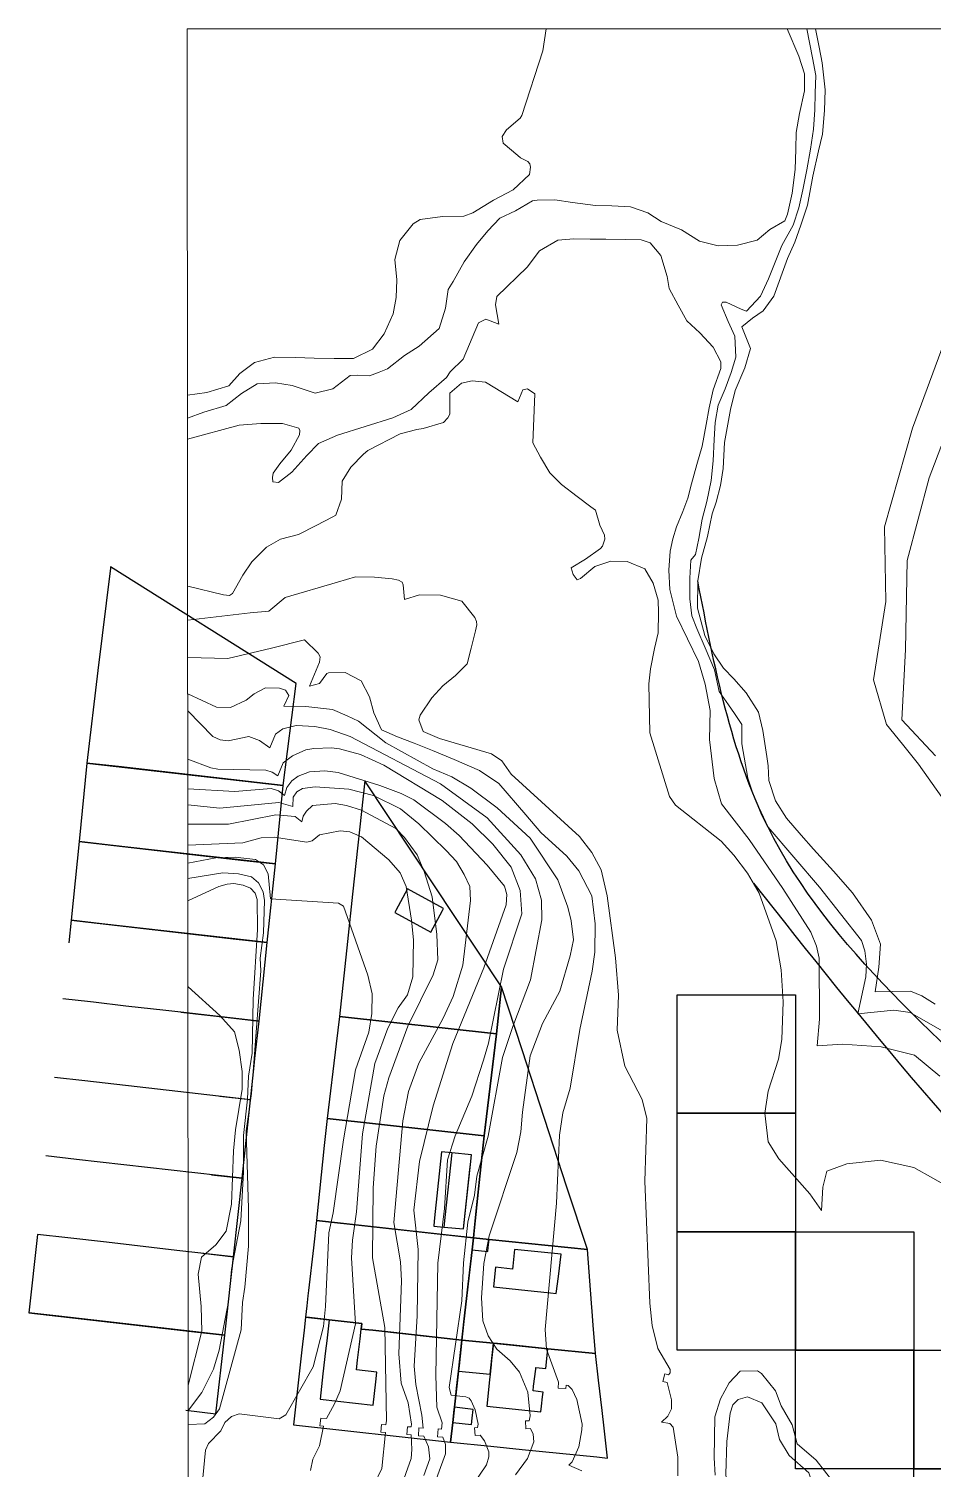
# Model space of a CAD drawing. Header units: millimetres. Extents: x 2695 to 3468, y 1447 to 2202.
# Drawn here: x 2708.7 to 2823.2, y 2020.1 to 2202.4 of the extents above; entities that cross this region are included whole.
import ezdxf

# ---------------------------------------------------------------- set-up
doc = ezdxf.new("R2010")
doc.units = ezdxf.units.MM
for name, color, linetype in [('01_Fina', 7, 'Continuous'), ('modulos alternativos', 10, 'Continuous'), ('Traza Urbana', 7, 'Continuous')]:
    doc.layers.add(name, color=color, linetype=linetype)

msp = doc.modelspace()

# ---------------------------------------------------------------- linework, layer by layer
at = {"layer": '01_Fina', "color": 252, "lineweight": 9, "true_color": 0x939598}
for points in [[(2729.2, 1564.62), (3468.29, 1564.62), (3467.85, 2202.43), (2728.76, 2202.43), (2729.2, 1584.57)], [(2824.3, 2105.18), (2821.35, 2109.36), (2819.34, 2111.88), (2817.3, 2114.37), (2815.64, 2120.04), (2817.23, 2129.94), (2817.04, 2139.41), (2820.6, 2151.86), (2826.78, 2168.53)]]:
    msp.add_lwpolyline(points, dxfattribs=at)
at = {"layer": '01_Fina', "color": 252, "linetype": 'Continuous', "lineweight": 9, "true_color": 0x939598}
for points in [[(2774.21, 2202.43), (2773.77, 2199.63), (2771.11, 2191.45), (2770.92, 2191.12), (2769.17, 2189.66), (2768.64, 2188.81), (2768.77, 2187.96), (2770.6, 2186.39), (2770.95, 2186.11), (2771.89, 2185.64), (2772.15, 2185.36), (2772.24, 2184.93), (2772.08, 2183.98), (2770.02, 2182.07), (2767.52, 2180.75), (2764.9, 2179.13), (2763.8, 2178.72), (2761.06, 2178.68), (2758.26, 2178.31), (2757.35, 2177.73), (2755.69, 2175.62), (2755.04, 2173.22), (2755.3, 2170.66), (2755.22, 2168.43), (2754.84, 2166.36), (2753.67, 2163.81), (2752.22, 2161.87), (2749.82, 2160.69), (2747.36, 2160.7), (2744.82, 2160.75), (2742.48, 2160.83), (2739.81, 2160.86), (2737.29, 2160.21), (2735.4, 2158.81), (2734.03, 2157.22), (2731.23, 2156.4), (2728.79, 2156.07)], [(2804.74, 2202.43), (2806.22, 2198.98), (2806.93, 2196.73), (2806.92, 2194.57), (2806.27, 2191.72), (2805.88, 2189.31), (2805.83, 2187.2), (2805.73, 2184.62), (2805.34, 2181.64), (2804.76, 2178.95), (2804.42, 2178.13), (2802.53, 2177.02), (2800.91, 2175.69), (2798.44, 2175.03), (2796, 2174.97), (2793.64, 2175.54), (2791.34, 2176.97), (2788.77, 2178.04), (2787.08, 2179.13), (2784.89, 2179.89), (2782.52, 2180.02), (2780.46, 2180.07), (2777.53, 2180.46), (2775.29, 2180.77), (2773.08, 2180.75), (2772.49, 2180.64), (2770.34, 2179.39), (2768.32, 2178.45), (2766.81, 2176.86), (2765.37, 2175.14), (2763.82, 2172.94), (2762.42, 2170.45), (2761.79, 2169.42), (2761.45, 2167.05), (2760.66, 2164.5), (2758.13, 2162.26), (2756.28, 2161.06), (2754.12, 2159.4), (2753.05, 2158.96), (2751.82, 2158.52), (2750.27, 2158.58), (2749.37, 2158.54), (2747.17, 2156.86), (2744.96, 2156.3), (2742.04, 2157.27), (2739.91, 2157.6), (2737.62, 2157.48), (2735.62, 2156.28), (2733.67, 2154.74), (2730.86, 2153.9), (2728.8, 2153.16)], [(2807.23, 2202.43), (2807.95, 2198.75), (2808.34, 2196.54), (2808.29, 2194.27), (2808.22, 2192.16), (2808.04, 2189.71), (2807.66, 2187.2), (2807.22, 2184.58), (2806.72, 2182.05), (2806.21, 2179.79), (2805.48, 2177.57), (2804.07, 2175.01), (2803.19, 2172.89), (2802.38, 2170.77), (2801.34, 2168.58), (2799.56, 2166.71), (2798.88, 2166.93), (2797, 2167.85), (2796.52, 2167.81), (2796.38, 2167.48), (2797.27, 2165.39), (2798.1, 2163.51), (2798.23, 2160.86), (2797.62, 2158.92), (2796.88, 2156.85), (2795.98, 2154.78), (2795.59, 2152.58), (2795.47, 2150.43), (2795.37, 2147.73), (2795.1, 2145.25), (2794.57, 2142.58), (2793.97, 2140.34), (2793.56, 2137.93), (2793.13, 2135.88), (2792.53, 2135.17), (2792.38, 2132.88), (2792.4, 2130.27), (2792.66, 2128.14), (2793.3, 2126.51), (2794.33, 2124.06), (2794.93, 2122.68), (2795.52, 2121.29), (2796.1, 2118.54), (2797.3, 2116.84), (2798.04, 2115.76), (2798.99, 2114.35), (2798.99, 2111.91), (2799.76, 2107.59), (2800.55, 2105.16), (2802.3, 2101.38), (2808.8, 2093.79), (2814.13, 2087.02), (2814.55, 2085.72), (2814.79, 2084.02), (2814.7, 2082.43), (2813.68, 2077.74), (2818.22, 2078.2), (2820.3, 2077.89), (2825.24, 2075.07)], [(2808.3, 2202.43), (2808.79, 2200.1), (2809.16, 2198.13), (2809.52, 2194.72), (2809.46, 2192.09), (2809.21, 2189.08), (2808.69, 2186.98), (2807.96, 2183.77), (2807.32, 2180.11), (2806.44, 2177.59), (2805.69, 2175.44), (2804.75, 2173.34), (2803.02, 2168.57), (2801.7, 2166.72), (2800.34, 2165.82), (2798.98, 2164.71), (2800.1, 2161.96), (2799.35, 2159.52), (2798.16, 2156.66), (2797.56, 2154.23), (2796.78, 2150.06), (2796.6, 2146.76), (2796.28, 2144.61), (2795.73, 2142.5), (2795.23, 2141.02), (2794.62, 2138.16), (2793.87, 2135.43), (2793.4, 2132.56), (2793.36, 2129.11), (2794.32, 2125.65), (2795.44, 2123.33), (2796.65, 2121.5), (2797.98, 2120.13), (2799.54, 2118.39), (2801.09, 2115.92), (2801.64, 2113.62), (2802.17, 2110.3), (2802.3, 2109.15), (2802.42, 2107.28), (2803.25, 2104.69), (2804.66, 2102.52), (2806.5, 2100.34), (2808.06, 2098.59), (2810.61, 2095.82), (2813.02, 2093.06), (2815.42, 2089.58), (2816.53, 2086.54), (2816.35, 2083.67), (2815.88, 2080.51), (2820.34, 2080.6), (2821.77, 2080.01), (2823.48, 2078.98)], [(2728.8, 2150.49), (2735.34, 2152.26), (2738.07, 2152.46), (2740.81, 2152.47), (2742.87, 2151.9), (2743, 2151.57), (2742.95, 2151.05), (2741.91, 2149.1), (2740.49, 2147.36), (2739.62, 2146.17), (2739.54, 2145.62), (2739.61, 2145.1), (2740.32, 2145.02), (2742.01, 2146.3), (2743.91, 2148.43), (2745.37, 2149.93), (2747.8, 2150.99), (2754.77, 2153.19), (2757.1, 2154.25), (2759.35, 2156.36), (2761.58, 2158.29), (2762.05, 2159), (2763.69, 2160.63), (2765.64, 2165.21), (2766.56, 2165.66), (2768.23, 2165.03), (2767.81, 2167.48), (2767.97, 2168.54), (2771.82, 2172.25), (2773.38, 2174.33), (2775.67, 2175.68), (2777.71, 2175.84), (2779.77, 2175.81), (2781.78, 2175.81), (2784.22, 2175.78), (2786.25, 2175.73), (2787.38, 2175.36), (2788.71, 2173.74), (2789.53, 2171.07), (2789.8, 2169.58), (2790.91, 2167.44), (2792.04, 2165.48), (2793.66, 2163.94), (2795.34, 2162.12), (2796.33, 2160.29), (2796.32, 2159.44), (2795.34, 2156.75), (2794.86, 2154.46), (2794.45, 2152.33), (2793.97, 2149.62), (2793.3, 2147.28), (2792.62, 2144.84), (2792.13, 2143.02), (2791.5, 2141.35), (2790.71, 2139.37), (2790.24, 2137.85), (2789.91, 2136.33), (2789.73, 2133.89), (2789.85, 2131.44), (2790.72, 2128.07), (2793.51, 2122.35), (2794.33, 2119.49), (2794.96, 2116.12), (2794.91, 2112.47), (2795.47, 2107.53), (2796.43, 2104.32), (2799.91, 2099.79), (2804.18, 2093.61), (2807.72, 2088.06), (2808.46, 2086.32), (2808.79, 2084.8), (2808.81, 2077.06), (2808.51, 2073.69), (2811.75, 2073.89), (2816.61, 2073.57), (2820.84, 2072.51), (2824.04, 2069.84)], [(2728.81, 2131.87), (2733.34, 2130.79), (2734.12, 2130.71), (2734.5, 2130.94), (2735.79, 2133.27), (2736.92, 2134.96), (2738.77, 2136.8), (2740.56, 2137.82), (2742.86, 2138.43), (2745.08, 2139.56), (2747.17, 2140.67), (2747.58, 2140.86), (2748.29, 2142.91), (2748.37, 2145.16), (2749.46, 2146.96), (2751.06, 2148.58), (2751.61, 2149.04), (2755.71, 2151.15), (2757.82, 2151.71), (2758.63, 2151.82), (2761.21, 2152.6), (2761.77, 2153.18), (2761.99, 2153.65), (2762, 2156.3), (2763.48, 2157.58), (2764.85, 2157.87), (2766.53, 2157.7), (2770.62, 2155.2), (2771.25, 2156.72), (2771.86, 2156.87), (2772.77, 2156.24), (2772.53, 2150.01), (2773.48, 2148.22), (2774.66, 2146.22), (2776.15, 2144.76), (2778.15, 2143.22), (2779.88, 2141.94), (2780.44, 2141.5), (2781.01, 2139.58), (2781.61, 2138.32), (2781.65, 2137.82), (2781.36, 2136.95), (2781.09, 2136.64), (2779.18, 2135.3), (2777.37, 2134.2), (2777.64, 2133.37), (2778.12, 2132.66), (2778.54, 2132.84), (2780.38, 2134.36), (2782.4, 2135.04), (2784.46, 2135.02), (2786.68, 2134.08), (2787.74, 2132.25), (2788.37, 2130.11), (2788.44, 2128.56), (2788.41, 2125.96), (2787.92, 2123.98), (2787.43, 2121.4), (2787.2, 2119.52), (2787.35, 2113.31), (2789.82, 2105.27), (2790.59, 2104.14), (2796.36, 2099.58), (2797.98, 2097.82), (2799.72, 2095.54), (2801.18, 2093.03), (2803.34, 2087), (2803.97, 2083.33), (2804.22, 2079.25), (2804.03, 2074.51), (2803.62, 2072.01), (2802.33, 2067.96), (2801.9, 2065.17), (2802.34, 2061.54), (2803.68, 2059.4), (2807.61, 2054.97), (2809.07, 2052.83), (2809.24, 2055.82), (2809.77, 2057.81), (2812.28, 2058.77), (2816.53, 2059.21), (2820.76, 2058.28), (2825.58, 2055.58)], [(2826.01, 2154.23), (2822.72, 2145.58), (2819.92, 2135.11), (2819.73, 2123.85), (2819.25, 2114.94), (2823.51, 2110.4)], [(2728.81, 2127.59), (2736.7, 2128.5), (2739.07, 2128.7), (2741.15, 2130.43), (2747.76, 2132.4), (2750.06, 2133.04), (2752.47, 2133.03), (2754.72, 2132.79), (2755.52, 2132.64), (2755.99, 2132.39), (2756.08, 2132.04), (2756.26, 2130.19), (2758.15, 2130.78), (2760.82, 2130.75), (2763.51, 2129.98), (2765.19, 2127.9), (2765.4, 2127.4), (2765.44, 2126.97), (2765.26, 2126.24), (2764.69, 2124.02), (2764.22, 2122.06), (2762.73, 2120.59), (2761.1, 2119.26), (2759.71, 2117.76), (2758.26, 2115.56), (2758.09, 2114.97), (2758.62, 2113.49), (2760.71, 2112.59), (2767.3, 2110.66), (2768.61, 2109.75), (2769.77, 2108.09), (2778.41, 2100.21), (2779.98, 2098.17), (2781.15, 2095.99), (2781.94, 2092.67), (2782.98, 2084.81), (2783.37, 2080.12), (2783.18, 2075.69), (2784.17, 2071.11), (2786.35, 2066.91), (2786.94, 2064.51), (2786.7, 2056.56), (2787.35, 2041.1), (2787.64, 2038.3), (2788.34, 2035.38), (2789.91, 2032.71), (2789.9, 2032.31), (2789.69, 2032.05), (2789.22, 2032.16), (2789, 2031.19), (2789.54, 2031.07), (2790.09, 2028.89), (2790.07, 2027.72), (2789.61, 2026.8), (2788.82, 2026.05), (2789.86, 2025.9), (2790.27, 2025.4), (2790.86, 2021.61), (2790.88, 2019.27)], [(2728.82, 2122.84), (2733.91, 2122.71), (2739.44, 2124.04), (2743.61, 2125.07), (2745.34, 2123.39), (2745.6, 2122.92), (2745.52, 2122.25), (2744.22, 2119.2), (2745.51, 2119.56), (2746.45, 2120.82), (2746.64, 2120.91), (2748.77, 2120.96), (2750.77, 2119.89), (2751.83, 2117.89), (2752.4, 2115.84), (2753.34, 2113.7), (2755.36, 2112.82), (2757.48, 2111.99), (2759.83, 2111.06), (2762.57, 2109.95), (2765.75, 2108.54), (2768.22, 2106.9), (2771.62, 2102.93), (2773.54, 2100.68), (2776.83, 2097.72), (2778.34, 2095.86), (2779.97, 2092.66), (2780.41, 2089.15), (2780.36, 2085.53), (2780.05, 2083.13), (2778.47, 2075.74), (2777.24, 2068.34), (2776.32, 2065.23), (2775.9, 2062.37), (2775.53, 2053.76), (2774.08, 2037.8), (2774.24, 2035.28), (2775.75, 2031.1), (2775.71, 2030.37), (2776.7, 2030.31), (2776.74, 2030.75), (2776.98, 2030.71), (2777.51, 2030.18), (2778.09, 2028.94), (2778.75, 2025.78), (2778.74, 2025.08), (2778.35, 2022.92), (2777.49, 2021.04), (2777.06, 2020.62), (2778.73, 2019.9)], [(2770.33, 2019.39), (2771.83, 2021.47), (2772.65, 2023.56), (2772.57, 2024.54), (2772.22, 2025.25), (2771.62, 2025.22), (2771.58, 2026.21), (2772.06, 2026.23), (2772.17, 2026.87), (2771.87, 2029.84), (2770.81, 2032.38), (2769.66, 2033.82), (2767.96, 2035.31), (2766.88, 2036.96), (2766.17, 2038.89), (2766, 2041.78), (2766.31, 2046.15), (2766.98, 2049.63), (2770.51, 2060.2), (2771, 2062.81), (2771.21, 2065.31), (2772.18, 2072.41), (2773.74, 2076.51), (2775.92, 2080.6), (2777.24, 2085.08), (2777.65, 2087.12), (2777.38, 2089.5), (2776.94, 2091.23), (2775.67, 2094.7), (2772.17, 2099.97), (2768.01, 2103.81), (2764.66, 2106.3), (2762.25, 2107.73), (2759.86, 2108.76), (2753.9, 2112.03), (2750.42, 2114.78), (2749, 2115.48), (2747.15, 2116.26), (2743.78, 2116.65), (2741, 2116.69), (2741.61, 2118.04), (2741.19, 2118.72), (2740.44, 2118.98), (2738.67, 2119.01), (2737.22, 2118.27), (2736.2, 2117.44), (2734.24, 2116.54), (2732.47, 2116.56), (2728.82, 2118.27)], [(2728.82, 2116.09), (2731.99, 2112.85), (2732.91, 2112.42), (2733.92, 2112.32), (2736.55, 2112.86), (2737.89, 2112.34), (2739.23, 2111.4), (2739.93, 2113.16), (2740.87, 2113.82), (2742.56, 2114.22), (2744.92, 2114.1), (2746.86, 2113.73), (2749.38, 2112.85), (2760.84, 2106.85), (2766.74, 2102.54), (2771, 2097.85), (2772.85, 2094.83), (2773.61, 2092.13), (2773.67, 2089.62), (2772.22, 2082.06), (2769.97, 2076.13), (2768.67, 2072.2), (2766.86, 2062.27), (2765.44, 2057.18), (2765.11, 2054.79), (2764.3, 2051.35), (2763.74, 2046.24), (2763.54, 2041.43), (2761.92, 2030.44), (2762.18, 2029.46), (2764.03, 2029.26), (2764.45, 2029.11), (2764.72, 2028.76), (2765.2, 2027.6), (2765.58, 2025.79), (2765.51, 2025.37), (2765.15, 2025.34), (2765.23, 2024.35), (2765.86, 2024.41), (2766.4, 2023.7), (2766.95, 2022.28), (2766.94, 2021.65), (2766.65, 2020.67), (2764.94, 2018.18)], [(2728.83, 2109.98), (2731.76, 2108.88), (2732.61, 2108.7), (2738.69, 2108.57), (2739.52, 2108.35), (2740.23, 2107.87), (2740.89, 2109.51), (2742.08, 2110.42), (2743.77, 2111.16), (2744.8, 2111.35), (2747.02, 2111.41), (2748.02, 2111.29), (2750.7, 2110.55), (2753.64, 2109.23), (2761.05, 2104.73), (2764.84, 2101.78), (2767.44, 2099.2), (2769.77, 2096.31), (2770.93, 2093.35), (2771.14, 2090.4), (2768.81, 2083.41), (2766.89, 2074.01), (2766.29, 2071.86), (2764.79, 2067.34), (2762.68, 2062.28), (2761.71, 2059.26), (2761.32, 2053.11), (2760.48, 2046.17), (2760.25, 2031.98), (2760.34, 2027.95), (2761.03, 2025.95), (2760.96, 2025.17), (2760.51, 2025.19), (2760.45, 2024.2), (2761.11, 2024.17), (2761.46, 2023.21), (2761.44, 2022.05), (2759.68, 2017.21)], [(2758.73, 2019.32), (2759.46, 2021.41), (2759.29, 2022.92), (2758.7, 2024.3), (2758.03, 2024.34), (2758.09, 2025.33), (2758.64, 2025.3), (2758.48, 2026.92), (2757.68, 2030.8), (2757.51, 2033.14), (2757.85, 2039.53), (2757.98, 2047.89), (2757.43, 2052.9), (2758.16, 2059.05), (2759.9, 2066.1), (2762.38, 2074), (2766.3, 2083.56), (2769.16, 2091.54), (2769.22, 2092.85), (2768.93, 2093.92), (2766.75, 2096.56), (2763.19, 2100.3), (2761.46, 2101.82), (2757.46, 2104.82), (2755.84, 2105.63), (2753.13, 2106.64), (2747.88, 2108.31), (2746.19, 2108.5), (2744.25, 2108.36), (2742.81, 2107.81), (2742, 2107.22), (2741.35, 2106.38), (2741.08, 2105.37), (2740.3, 2105.96), (2739.37, 2106.25), (2734.77, 2105.88), (2728.83, 2106.24)], [(2754.88, 2015.15), (2757.1, 2021.45), (2757.19, 2022.6), (2757.09, 2024.46), (2756.57, 2024.49), (2756.63, 2025.48), (2757.11, 2025.45), (2757.17, 2025.79), (2756.75, 2028.52), (2755.84, 2030.98), (2755.56, 2034.71), (2755.88, 2043.93), (2755.77, 2046.36), (2754.91, 2051.34), (2756.05, 2064.19), (2756.77, 2067.89), (2758.07, 2071.5), (2761.15, 2077.19), (2762.44, 2079.92), (2763.65, 2083.9), (2764.61, 2092.1), (2764.54, 2093.84), (2763.84, 2095.4), (2762.83, 2097.02), (2761.53, 2098.43), (2758.1, 2101.78), (2755.77, 2103.7), (2752.34, 2105.37), (2749.2, 2106.18), (2744.96, 2106.49), (2743.36, 2106.25), (2742.63, 2105.84), (2742.18, 2105.18), (2742.11, 2103.98), (2740.33, 2104.49), (2732.89, 2103.79), (2728.83, 2104.19)], [(2752.43, 2018.17), (2753.39, 2020.17), (2753.85, 2024.73), (2753.27, 2024.77), (2753.37, 2025.76), (2753.91, 2025.71), (2753.99, 2026.28), (2753.77, 2038.04), (2752.23, 2046.85), (2752.3, 2055.7), (2752.68, 2060.98), (2753.65, 2067.35), (2754.28, 2069.63), (2756.69, 2076.16), (2759.91, 2082.68), (2760.49, 2084.59), (2760.35, 2087.78), (2759.78, 2092.54), (2758.74, 2095.75), (2757.86, 2097.86), (2756.25, 2100.08), (2755.17, 2101.19), (2750.83, 2103.53), (2748.92, 2104.11), (2747.48, 2104.35), (2744.61, 2104.13), (2743.84, 2103.38), (2743.45, 2102.76), (2743.27, 2102.04), (2742.4, 2102.73), (2739.95, 2102.94), (2733.98, 2101.76), (2728.83, 2101.76)], [(2744.36, 2019.94), (2744.66, 2021.37), (2745.52, 2023.07), (2745.99, 2025.54), (2745.55, 2025.58), (2745.65, 2026.57), (2746.37, 2026.5), (2747.42, 2028.36), (2748.1, 2030), (2750.04, 2038.48), (2749.55, 2046.85), (2749.69, 2049.09), (2750.17, 2052.68), (2750.93, 2062.56), (2752.52, 2071.46), (2754.17, 2075.93), (2755.45, 2078.5), (2756.63, 2080.16), (2757.3, 2082.44), (2757.4, 2087.12), (2757.16, 2089.58), (2756.48, 2093.85), (2755.73, 2095.6), (2754.29, 2097.25), (2750.84, 2100.16), (2749.33, 2100.77), (2748.11, 2100.92), (2745.48, 2100.4), (2744.59, 2099.66), (2743.91, 2099.46), (2739.78, 2100.11), (2738.13, 2100), (2735.8, 2099.4), (2728.83, 2099.09)], [(2728.84, 2096.82), (2732.36, 2097.51), (2734.83, 2097.59), (2737.39, 2097.29), (2738.4, 2096.6), (2739, 2095.45), (2739.29, 2092.31), (2747.92, 2091.74), (2748.55, 2091.39), (2751.64, 2082.62), (2752.16, 2080.26), (2752.14, 2077.79), (2751.76, 2075.44), (2750.08, 2070.66), (2748.55, 2061.81), (2747.23, 2052.54), (2746.69, 2050.04), (2746.25, 2040.68), (2746, 2038.16), (2744.71, 2033.04), (2741.24, 2026.96), (2740.41, 2026.48), (2735.31, 2027.11), (2734.35, 2026.76), (2733.52, 2026.03), (2733, 2024.96), (2731.44, 2023.34), (2731.07, 2022.51), (2730.51, 2016.79)], [(2728.84, 2094.86), (2733.26, 2095.57), (2735.24, 2095.45), (2736.88, 2095.09), (2737.76, 2094.32), (2738.38, 2093.17), (2738.53, 2092.07), (2738.43, 2087.98), (2738, 2084.77), (2738.06, 2083.2), (2736.89, 2067.67), (2736.23, 2062.94), (2736.51, 2053.11), (2736.49, 2048.35), (2736.04, 2043.16), (2735.76, 2041.2), (2735.59, 2037.74), (2732.82, 2027.74), (2732.09, 2026.68), (2731, 2025.86), (2728.89, 2025.75)], [(2728.89, 2027.55), (2730.58, 2029.81), (2732.06, 2032.77), (2732.81, 2035.15), (2733.97, 2041.34), (2734.37, 2045.39), (2735.52, 2051.52), (2735.88, 2057.75), (2735.86, 2062.32), (2736.4, 2066.93), (2736.5, 2069.83), (2736.99, 2072.77), (2737.12, 2079.56), (2737.66, 2088.42), (2737.6, 2092.21), (2737.36, 2093.01), (2736.78, 2093.66), (2735.82, 2094.05), (2734.64, 2094.24), (2733.82, 2094.14), (2732.77, 2093.84), (2728.84, 2092.06)], [(2728.85, 2081.16), (2732.89, 2077.53), (2734.74, 2075.47), (2735.32, 2073.13), (2735.71, 2070.44), (2735.7, 2068.19), (2734.88, 2063.04), (2734.63, 2060.38), (2734.35, 2053.66), (2733.68, 2050.24), (2732.37, 2048.52), (2730.56, 2046.93), (2730.13, 2044.79), (2730.5, 2040.68), (2730.58, 2037.57), (2728.88, 2030.74)], [(2810.52, 2018.55), (2808.39, 2021.23), (2806, 2023.33), (2805.38, 2025.72), (2803.95, 2028.13), (2803.23, 2030.02), (2801.47, 2032.21), (2800.96, 2032.55), (2798.76, 2032.49), (2797.39, 2031.02), (2796.3, 2028.99), (2795.58, 2026.71), (2795.5, 2021.55), (2795.62, 2019.35)]]:
    msp.add_lwpolyline(points, dxfattribs=at)
msp.add_lwpolyline([(2808.51, 2015.62), (2808.19, 2017.44), (2807.45, 2019.62), (2804.97, 2021.83), (2803.74, 2023.87), (2803.28, 2025.84), (2801.5, 2028.52), (2799.7, 2029.25), (2798.5, 2028.92), (2797.86, 2028.23), (2797.5, 2027.18), (2797.1, 2023.62), (2796.97, 2019.49), (2797.63, 2012.49), (2799.36, 2011.27), (2801.54, 2010.93), (2803.92, 2011.12), (2807.79, 2013.74)], close=True, dxfattribs=at)
at = {"layer": '01_Fina'}
msp.add_spline([(2800.45, 2094.29), (2845.58, 2043.39), (2880.92, 2020.3), (2941.82, 2013.86), (2986.5, 1990.26), (3004.84, 1950.24), (3038.07, 1956.43), (3049.16, 1975.38), (3046.22, 2000.64), (3033.99, 2016.67), (3016.59, 2023.56), (2963.9, 2026.68), (2932.52, 2025.41), (2902.27, 2025.28), (2868.08, 2033.72), (2837.64, 2061.15), (2802.3, 2101.38), (2793.4, 2132.56)], degree=3, dxfattribs=at)
at = {"layer": 'modulos alternativos'}
for points in [[(2790.78, 2080.15), (2805.78, 2080.15), (2805.78, 2065.15), (2790.78, 2065.15)], [(2790.78, 2065.15), (2805.78, 2065.15), (2805.78, 2050.15), (2790.78, 2050.15)], [(2790.78, 2050.15), (2805.78, 2050.15), (2805.78, 2035.15), (2790.78, 2035.15)], [(2805.78, 2050.15), (2820.78, 2050.15), (2820.78, 2035.15), (2805.78, 2035.15)], [(2805.78, 2035.15), (2820.78, 2035.15), (2820.78, 2020.15), (2805.78, 2020.15)], [(2820.78, 2035.15), (2835.78, 2035.15), (2835.78, 2020.15), (2820.78, 2020.15)], [(2820.78, 2020.15), (2835.78, 2020.15), (2835.78, 2005.15), (2820.78, 2005.15)]]:
    msp.add_lwpolyline(points, close=True, dxfattribs=at)
at = {"layer": 'Traza Urbana', "color": 7, "linetype": 'Continuous', "invisible_edges": 5}
for points in [[(2717.45, 2121.19), (2740.88, 2106.66), (2742.55, 2119.56), (2719.02, 2134.15)], [(2719.02, 2134.15), (2742.55, 2119.56), (2719.04, 2134.31)], [(2716.04, 2109.49), (2716.04, 2109.49), (2740.88, 2106.66), (2717.45, 2121.19)], [(2715.07, 2099.54), (2715.07, 2099.54), (2735.92, 2097.17), (2716.04, 2109.49)], [(2716.04, 2109.49), (2735.92, 2097.17), (2739.91, 2096.71), (2720.03, 2109.04)], [(2720.03, 2109.04), (2739.91, 2096.71), (2740.88, 2106.66)], [(2749.68, 2092.87), (2768.56, 2081.17), (2751.24, 2107.24)], [(2714.04, 2089.59), (2714.04, 2089.59), (2734.96, 2087.21), (2715.07, 2099.54)], [(2715.07, 2099.54), (2734.96, 2087.21), (2738.88, 2086.76), (2718.98, 2099.1)], [(2718.98, 2099.1), (2738.88, 2086.76), (2739.91, 2096.71)], [(2755.16, 2090.81), (2759.6, 2088.06), (2761.06, 2090.84), (2756.63, 2093.58)], [(2756.63, 2093.58), (2761.06, 2090.84), (2761.19, 2091.07)], [(2749.04, 2086.9), (2767.9, 2075.21), (2768.56, 2081.17), (2749.68, 2092.87)], [(2713.74, 2086.73), (2727.92, 2077.94), (2733.93, 2077.26), (2714.04, 2089.59)], [(2714.04, 2089.59), (2733.93, 2077.26), (2737.85, 2076.81), (2717.95, 2089.15)], [(2755.04, 2090.57), (2755.04, 2090.57), (2759.6, 2088.06), (2755.16, 2090.81)], [(2717.95, 2089.15), (2737.85, 2076.81), (2738.88, 2086.76)], [(2748.02, 2077.41), (2748.02, 2077.41), (2767.9, 2075.21), (2749.04, 2086.9)], [(2767.9, 2075.21), (2771.16, 2073.19), (2768.56, 2081.17)], [(2713.01, 2079.64), (2732.89, 2067.32), (2736.36, 2066.92), (2716.49, 2079.24)], [(2716.49, 2079.24), (2736.36, 2066.92), (2736.77, 2066.87), (2716.89, 2079.2)], [(2716.89, 2079.2), (2736.77, 2066.87), (2736.98, 2068.8), (2720.96, 2078.73)], [(2720.96, 2078.73), (2736.98, 2068.8), (2737.24, 2071.2), (2726.03, 2078.15)], [(2726.03, 2078.15), (2737.24, 2071.2), (2737.33, 2072.1), (2727.92, 2077.94)], [(2727.92, 2077.94), (2737.33, 2072.1), (2737.85, 2076.81)], [(2747.6, 2073.93), (2766.36, 2062.3), (2766.77, 2065.79), (2748.02, 2077.41)], [(2748.02, 2077.41), (2766.77, 2065.79), (2767.9, 2075.21)], [(2766.36, 2062.3), (2776.83, 2055.81), (2771.16, 2073.19), (2767.9, 2075.21)], [(2746.48, 2064.5), (2746.48, 2064.5), (2766.36, 2062.3), (2747.6, 2073.93)], [(2711.93, 2069.7), (2731.81, 2057.38), (2735.69, 2056.93), (2715.8, 2069.26)], [(2715.8, 2069.26), (2735.69, 2056.93), (2736.77, 2066.87)], [(2746.11, 2061.08), (2764.99, 2049.37), (2765.35, 2052.8), (2746.48, 2064.5)], [(2746.48, 2064.5), (2765.35, 2052.8), (2766.36, 2062.3)], [(2765.73, 2056.38), (2779.42, 2047.89), (2776.83, 2055.81), (2766.36, 2062.3)], [(2745.11, 2051.57), (2745.11, 2051.57), (2764.99, 2049.37), (2746.11, 2061.08)], [(2710.85, 2059.76), (2730.74, 2047.43), (2734.61, 2046.99), (2714.72, 2059.32)], [(2714.72, 2059.32), (2734.61, 2046.99), (2735.69, 2056.93)], [(2760.15, 2052.74), (2763.75, 2050.51), (2764.54, 2058.04), (2760.95, 2060.26)], [(2760.95, 2060.26), (2764.54, 2058.04), (2764.61, 2058.68), (2762.25, 2060.14)], [(2762.25, 2060.14), (2764.61, 2058.68), (2764.74, 2059.91)], [(2765.09, 2050.33), (2766.98, 2049.16), (2779.42, 2047.89), (2765.73, 2056.38)], [(2744.72, 2048.12), (2763.54, 2036.45), (2763.92, 2039.91), (2745.11, 2051.57)], [(2745.11, 2051.57), (2763.92, 2039.91), (2764.82, 2047.87), (2761.83, 2049.72)], [(2759.96, 2050.86), (2759.96, 2050.86), (2761.26, 2050.74), (2760.02, 2051.51)], [(2760.02, 2051.51), (2761.26, 2050.74), (2763.75, 2050.51), (2760.15, 2052.74)], [(2708.69, 2039.88), (2708.69, 2039.88), (2729.65, 2037.5), (2709.77, 2049.82)], [(2709.77, 2049.82), (2729.65, 2037.5), (2733.53, 2037.05), (2713.65, 2049.38)], [(2761.83, 2049.72), (2764.82, 2047.87), (2764.99, 2049.37)], [(2764.99, 2049.37), (2764.99, 2049.37), (2766.98, 2049.16), (2765.09, 2050.33)], [(2713.65, 2049.38), (2733.53, 2037.05), (2733.78, 2039.36), (2718.51, 2048.82)], [(2718.51, 2048.82), (2733.78, 2039.36), (2734.24, 2043.59), (2727.45, 2047.8)], [(2727.45, 2047.8), (2734.24, 2043.59), (2734.61, 2046.99)], [(2744.11, 2042.73), (2752.25, 2037.68), (2763.54, 2036.45), (2744.72, 2048.12)], [(2764.46, 2044.65), (2780.46, 2034.73), (2780.17, 2038.35), (2764.82, 2047.87)], [(2764.82, 2047.87), (2780.17, 2038.35), (2780.04, 2040.04), (2764.99, 2049.37)], [(2764.82, 2047.87), (2764.82, 2047.87), (2766.81, 2047.66), (2764.92, 2048.83)], [(2764.92, 2048.83), (2766.81, 2047.66), (2766.87, 2048.21), (2764.99, 2049.37)], [(2764.99, 2049.37), (2766.87, 2048.21), (2766.98, 2049.16)], [(2764.99, 2049.37), (2780.04, 2040.04), (2779.95, 2041.12), (2766.98, 2049.16)], [(2766.98, 2049.16), (2779.95, 2041.12), (2779.42, 2047.89)], [(2769.97, 2045.78), (2775.48, 2042.36), (2775.75, 2044.48), (2770.2, 2047.92)], [(2770.2, 2047.92), (2775.75, 2044.48), (2776.12, 2047.32)], [(2764.13, 2041.72), (2774.42, 2035.34), (2780.46, 2034.73), (2764.46, 2044.65)], [(2767.52, 2043.18), (2767.52, 2043.18), (2772.67, 2042.65), (2767.8, 2045.67)], [(2767.8, 2045.67), (2772.67, 2042.65), (2774.77, 2042.44), (2769.94, 2045.43)], [(2769.94, 2045.43), (2774.77, 2042.44), (2775.48, 2042.36), (2769.97, 2045.78)], [(2744.04, 2042.03), (2749.39, 2038.71), (2750.87, 2038.54), (2744.11, 2042.73)], [(2743.74, 2039.35), (2743.74, 2039.35), (2746.72, 2039.01), (2743.89, 2040.76)], [(2743.89, 2040.76), (2746.72, 2039.01), (2749.39, 2038.71), (2744.04, 2042.03)], [(2763.75, 2038.4), (2767.55, 2036.04), (2774.42, 2035.34), (2764.13, 2041.72)], [(2708.69, 2039.88), (2728.57, 2027.56), (2732.38, 2027.12), (2712.5, 2039.45)], [(2712.5, 2039.45), (2732.38, 2027.12), (2733.53, 2037.05)], [(2743.55, 2037.68), (2762.37, 2026.01), (2762.55, 2027.69), (2743.74, 2039.35)], [(2743.74, 2039.35), (2762.55, 2027.69), (2762.58, 2027.93), (2744.25, 2039.3)], [(2744.25, 2039.3), (2762.58, 2027.93), (2762.71, 2029.1), (2746.72, 2039.01)], [(2746.41, 2036.33), (2750.31, 2033.91), (2750.63, 2036.58), (2746.72, 2039.01)], [(2746.72, 2039.01), (2762.71, 2029.1), (2762.85, 2030.36), (2749.39, 2038.71)], [(2746.72, 2039.01), (2750.63, 2036.58), (2750.79, 2037.84), (2749.39, 2038.71)], [(2749.39, 2038.71), (2750.79, 2037.84), (2750.87, 2038.54)], [(2749.39, 2038.71), (2750.79, 2037.84), (2750.87, 2038.54)], [(2750.79, 2037.84), (2750.79, 2037.84), (2752.25, 2037.68), (2750.87, 2038.54)], [(2743.27, 2035.2), (2762.09, 2023.53), (2762.37, 2026.01), (2743.55, 2037.68)], [(2750.79, 2037.84), (2762.85, 2030.36), (2762.93, 2031.06), (2752.25, 2037.68)], [(2752.25, 2037.68), (2762.93, 2031.06), (2763.1, 2032.52), (2755.31, 2037.35)], [(2755.31, 2037.35), (2763.1, 2032.52), (2763.54, 2036.45)], [(2763.54, 2036.45), (2763.54, 2036.45), (2767.55, 2036.04), (2763.75, 2038.4)], [(2742.21, 2025.73), (2742.21, 2025.73), (2762.09, 2023.53), (2743.27, 2035.2)], [(2745.94, 2032.16), (2752.31, 2028.21), (2752.64, 2031.15), (2746.27, 2035.1)], [(2746.27, 2035.1), (2750.17, 2032.68), (2750.31, 2033.91), (2746.41, 2036.33)], [(2763.17, 2033.18), (2781.99, 2021.51), (2781.55, 2025.29), (2763.54, 2036.45)], [(2763.31, 2034.47), (2767.11, 2032.11), (2767.33, 2034.1), (2763.54, 2036.45)], [(2763.54, 2036.45), (2781.55, 2025.29), (2781.29, 2027.52), (2767.55, 2036.04)], [(2763.54, 2036.45), (2767.33, 2034.1), (2767.55, 2036.04)], [(2767.3, 2033.89), (2772.62, 2030.59), (2772.88, 2032.74), (2767.55, 2036.04)], [(2767.55, 2036.04), (2781.29, 2027.52), (2780.85, 2031.36), (2774.42, 2035.34)], [(2767.55, 2036.04), (2772.88, 2032.74), (2772.91, 2032.98), (2768.05, 2035.99)], [(2768.05, 2035.99), (2772.91, 2032.98), (2774.16, 2032.85), (2769.3, 2035.87)], [(2769.3, 2035.87), (2774.16, 2032.85), (2774.42, 2035.34)], [(2774.42, 2035.34), (2780.85, 2031.36), (2780.46, 2034.73)], [(2763.1, 2032.52), (2763.1, 2032.52), (2767.11, 2032.11), (2763.31, 2034.47)], [(2763.1, 2032.52), (2780.63, 2021.65), (2781.99, 2021.51), (2763.17, 2033.18)], [(2767.11, 2032.11), (2773.62, 2028.08), (2773.74, 2029.26), (2767.24, 2033.3)], [(2767.24, 2033.3), (2772.55, 2030), (2772.62, 2030.59), (2767.3, 2033.89)], [(2745.58, 2028.97), (2745.58, 2028.97), (2752.31, 2028.21), (2745.94, 2032.16)], [(2750.17, 2032.68), (2752.64, 2031.15), (2752.78, 2032.38)], [(2762.58, 2027.93), (2771.16, 2022.61), (2780.63, 2021.65), (2763.1, 2032.52)], [(2766.69, 2028.08), (2766.69, 2028.08), (2773.55, 2027.36), (2767.03, 2031.4)], [(2767.03, 2031.4), (2773.55, 2027.36), (2773.62, 2028.08), (2767.11, 2032.11)], [(2772.55, 2030), (2773.74, 2029.26), (2773.81, 2029.85)], [(2762.37, 2026.01), (2767.2, 2023.01), (2771.16, 2022.61), (2762.58, 2027.93)], [(2762.49, 2027.14), (2764.75, 2025.74), (2764.83, 2026.54), (2762.58, 2027.93)], [(2762.58, 2027.93), (2764.83, 2026.54), (2764.96, 2027.66)], [(2762.09, 2023.53), (2762.09, 2023.53), (2767.2, 2023.01), (2762.37, 2026.01)], [(2762.37, 2026.01), (2762.37, 2026.01), (2764.75, 2025.74), (2762.49, 2027.14)]]:
    msp.add_3dface(points, dxfattribs=at)
at = {"layer": 'Traza Urbana', "color": 252, "linetype": 'Continuous', "invisible_edges": 5}
for points in [[(2761.39, 2051.98), (2763.75, 2050.51), (2764.61, 2058.68), (2762.25, 2060.14)], [(2762.25, 2060.14), (2764.61, 2058.68), (2764.74, 2059.91)], [(2761.26, 2050.74), (2761.26, 2050.74), (2763.75, 2050.51), (2761.39, 2051.98)]]:
    msp.add_3dface(points, dxfattribs=at)

doc.saveas('drawing.dxf')
